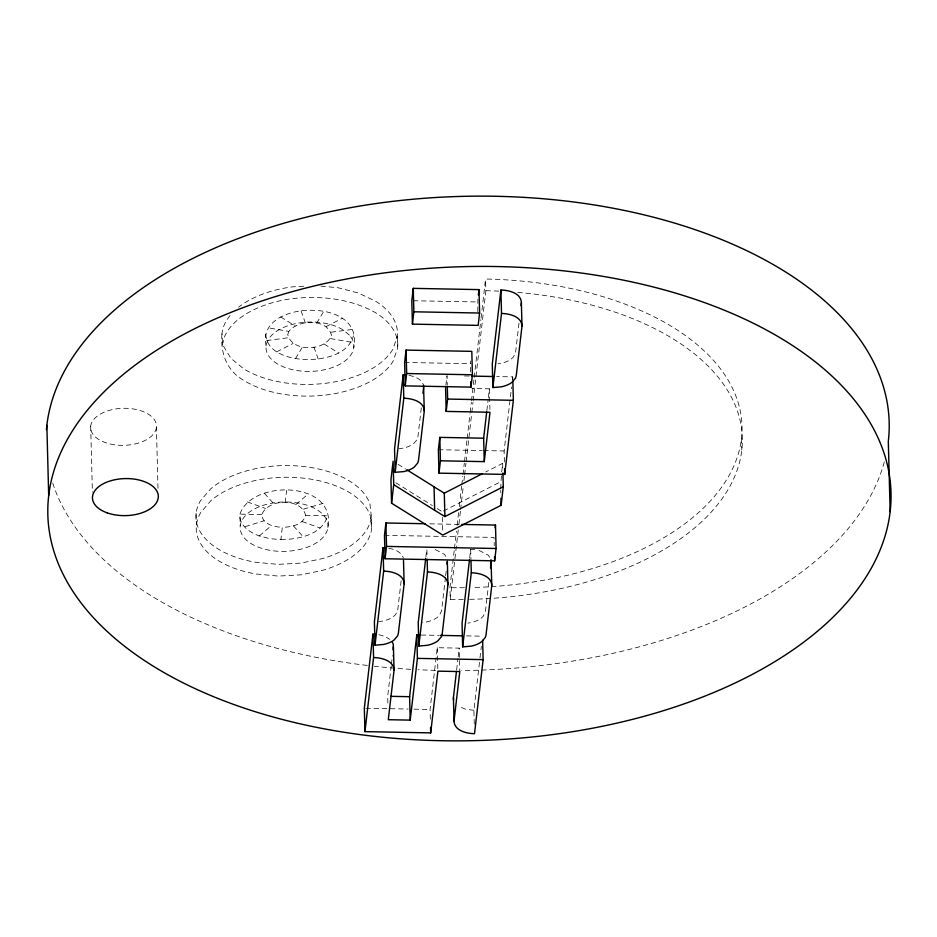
<?xml version="1.0" encoding="UTF-8"?>
<svg xmlns="http://www.w3.org/2000/svg" width="937" height="937" viewBox="0 0 937 937"><rect width="100%" height="100%" fill="white"/><g stroke="black" fill="none" stroke-linecap="round" stroke-linejoin="round"><path stroke-width="0.7" stroke-dasharray="4.68 3.51" d="M327.88 527.519A43.934 24.69 -1.5 0 0 264.632 504.879A43.934 24.69 -1.5 0 0 259.643 547.653A43.934 24.69 -1.5 0 0 327.88 527.519C336.969 480.704 251.608 479.17 239.919 514.132A43.934 24.69 -1.5 0 0 259.338 535.941L269.622 538.611L280.866 539.665L282.306 527.32C290.985 527.168 302.92 525.025 305.661 515.385C301.445 497.582 268.181 498.425 261.833 514.554C262.255 524.333 274.354 527.004 282.306 527.32M285.188 502.619L286.628 490.274M391.244 665.774L387.684 696.273L387.906 704.542M391.408 664.321L392.427 655.595M401.141 580.788L397.757 609.835L395.613 614.602L393.388 616.663A22.23 12.497 -1.5 0 1 382.94 621.032L378.806 621.629M421.287 407.9L417.902 436.958L417.211 439.453L413.533 443.787A22.23 12.497 -1.5 0 1 403.086 448.155L398.951 448.753M425.843 557.234L426.698 549.96M445.883 385.236L447.008 375.632L447.265 385.283M430.329 719.101L430.071 709.461L437.263 647.713L459.177 648.135L459.47 659.156M445.473 577.262L441.585 610.666L439.441 615.445L437.216 617.495A22.23 12.497 -1.5 0 1 426.768 621.875L422.634 622.461M445.649 575.81L446.317 569.989M470.573 371.966L470.679 360.956M477.811 311.611L477.87 299.219M463.346 599.434A274.506 154.3 -1.5 0 1 450.24 599.375L449.924 587.722L454.269 550.042M454.445 548.59L456.448 531.197M457.115 525.399L458.626 512.363M459.294 506.566L461.636 486.268M461.8 484.827L462.808 476.125M462.972 474.672L464.319 463.089M464.483 461.636L466.989 439.898M467.153 438.446L469.999 413.814M470.175 412.362L471.346 402.219M471.51 400.767L474.017 379.028M474.181 377.576L480.88 319.611M481.044 318.158L485.565 279.027A274.506 154.3 -1.5 0 1 741.963 432.273A274.506 154.3 -1.5 0 1 471.838 587.569M450.228 599.434L458.263 529.873M458.931 524.076L460.442 511.028M460.606 509.576L463.276 486.397M463.956 480.599L464.447 476.242M464.623 474.801L465.958 463.206M466.122 461.754L471.651 413.931M471.815 412.479L472.986 402.336M473.15 400.884L485.87 290.739L485.565 279.027M456.635 669.92L457.994 658.301M458.158 656.849L459.177 648.135M469.671 558.065L470.69 549.351L475.106 549.656M486.853 410.605L488.212 398.986M488.376 397.534L489.395 388.82L471.861 388.48M474.263 724.078L473.899 710.293L479.826 659.449M479.99 657.997L481.349 646.366M488.798 582.451L485.413 611.51L483.269 616.277L481.044 618.326A22.23 12.497 -1.5 0 1 470.597 622.707L467.832 623.105M500.698 488.739L501.518 473.302M501.682 471.873L502.677 463.323L485.811 471.943M504.399 462L504.118 450.978L511.567 387.051M512.41 379.79L512.75 376.885L496.68 376.58M519.004 323.136L515.619 352.183L513.476 356.962L511.262 359.012A22.23 12.497 -1.5 0 1 500.803 363.38L498.051 363.779M266.12 345.87C259.936 319.564 292.039 309.339 312.513 310.299C334.919 310.615 359.094 320.887 353.776 347.533M288.842 331.393L287.729 334.579C291.934 352.382 325.198 351.539 331.546 335.411C327.329 318.193 298.598 319.271 288.842 331.393L268.052 327.798M265.815 334.158C266.647 353.717 290.857 359.058 306.762 359.691C324.12 359.398 347.99 355.1 353.46 335.821M320.899 286.113L337.882 287.718L358.449 293.047L375.69 301.245A87.867 49.38 -1.5 0 1 397.288 336.652L392.814 349.384A87.867 49.38 -1.5 0 1 243.585 368.745L230.853 358.25L223.486 346.163L221.987 333.326A87.867 49.38 -1.5 0 1 231.334 314.012M397.288 336.652L397.593 348.377L393.118 361.096A87.867 49.38 -1.5 0 1 243.901 380.457C226.262 370.63 220.277 352.453 221.987 333.326M295.518 358.637L302.581 346.807M316.694 323.171L323.757 311.353M280.866 539.665C298.235 539.372 322.105 535.074 327.575 515.807L305.661 515.385M259.338 535.941L271.543 525.458M295.951 504.481L308.156 493.998M276.614 351.867L293.129 343.434M326.146 326.556L342.661 318.111M443.435 511.016L500.522 481.841M245.049 526.688L264.047 520.785M303.447 509.154L323.136 503.345M266.565 340.576L288.104 337.788M331.171 332.202L352.71 329.402M303.658 286.242L292.508 286.851A87.867 49.38 -1.5 0 0 238.619 307.195M413.276 300.742L477.554 301.96M404.62 362.455L470.362 363.697M464.541 375.971L470.386 376.077M438.375 449.725L482.204 450.556M483.656 450.58L504.118 450.978M261.833 514.554L239.919 514.132L240.223 525.844M429.743 523.818L460.418 524.404M384.475 535.332L494.045 537.416L494.256 545.685M421.17 635.04L438.703 635.368M466.462 635.895L482.532 636.2M365.793 708.231L408.157 709.04M414.002 709.157L430.071 709.461M473.899 710.293L465.619 709.239L458.907 706.428M330.433 338.585L351.223 342.192M408.93 375.374C414.728 376.369 421.556 379.063 423.547 385.13M388.785 548.25C394.582 549.258 401.411 551.94 403.402 558.007M378.712 634.689L384.955 636.41L389.815 639.397M479.1 550.429L488.388 555.278L491.047 559.682M435.272 549.586L444.56 554.446L447.23 558.85M247.227 501.904L265.487 508.44M302.007 521.499L320.267 528.035M280.678 316.94L295.155 325.971M324.12 344.02L338.597 353.05M398.073 464.33L405.522 468.98M395.824 482.801L432.39 505.593M437.263 508.639L442.135 511.672M264.328 493.167L274.037 504.071M293.457 525.868L303.166 536.772M301.07 310.92L305.357 322.96M313.918 347.03L318.205 359.058M371.403 516.638L369.904 503.79A87.867 49.38 -1.5 0 0 300.894 466.216A87.867 49.38 -1.5 0 0 210.72 488.833L200.577 500.581A87.867 49.38 -1.5 0 0 255.496 562.247L277.996 564.367L300.871 563.114L322.586 558.581A87.867 49.38 -1.5 0 0 371.403 516.638L371.708 528.351A87.867 49.38 -1.5 0 1 322.89 570.293L301.175 574.826L278.301 576.079L255.813 573.959A87.867 49.38 -1.5 0 1 200.881 512.293L211.024 500.545A87.867 49.38 -1.5 0 1 301.199 477.929A87.867 49.38 -1.5 0 1 370.209 515.514L371.708 528.351M741.518 438.387L741.823 450.1M512.75 376.885L512.82 379.637M502.677 463.323L502.782 467.458M500.733 490.11L500.803 492.874M489.395 388.82L489.934 409.492M470.69 549.351L470.948 558.991M459.505 660.538L459.798 671.56M442.276 517.189L442.674 532.345M437.263 647.713L437.884 671.15M426.897 549.89L427.12 558.159M196.091 513.3L196.407 525.013M156.42 427.436A32.947 18.517 -1.5 0 1 105.237 442.545A32.947 18.517 -1.5 0 1 108.985 410.465A32.947 18.517 -1.5 0 1 156.42 427.436L158.025 489.114M90.678 426.194L92.4 492.171M464.494 587.71A274.506 154.3 -1.5 0 1 449.936 587.663M517.704 292.379A274.506 154.3 -1.5 0 1 741.272 453.848A274.506 154.3 -1.5 0 1 469.203 599.352M485.87 290.716A274.506 154.3 -1.5 0 1 498.882 291.138M884.317 461.941A421.732 237.049 -1.5 0 1 461.601 670.552M435.6 670.353A421.732 237.049 -1.5 0 1 418.089 669.709M410.793 669.323A421.732 237.049 -1.5 0 1 396.187 668.315M394.735 668.198A421.732 237.049 -1.5 0 1 374.413 666.277M367.222 665.446A421.732 237.049 -1.5 0 1 52.613 482.801M222.292 345.039A87.867 49.38 -1.5 0 1 292.812 298.563C321.145 295.542 350.918 298.598 375.995 312.958A87.867 49.38 -1.5 0 1 397.593 348.377M349.337 335.083L342.965 329.836A43.934 24.69 -1.5 0 0 269.751 337.472A43.934 24.69 -1.5 0 0 310.897 371.38A43.934 24.69 -1.5 0 0 349.337 335.083"/><path stroke-width="1.41" d="M375.175 634.279L372.961 634.115L364.329 708.208L364.95 731.633L430.68 732.886L437.884 671.15L459.798 671.56L454.035 720.951C454.269 730.719 466.603 733.542 474.509 733.718L483.141 659.625L482.637 640.334M385.248 547.84L383.034 547.677L374.402 621.77L375.023 645.195L383.549 644.469A22.23 12.497 -1.5 0 0 394.008 640.088L397.686 635.754L398.366 633.26L404.128 583.868L403.507 560.443M425.363 523.736L385.915 522.987L384.475 535.332L385.095 558.757L494.654 560.841L496.095 548.496L495.486 525.06L461.882 524.427M405.393 374.952L403.179 374.8L394.547 448.893L395.156 472.318L403.695 471.592A22.23 12.497 -1.5 0 0 414.142 467.212L417.832 462.878L418.511 460.383L424.274 410.992L423.547 385.13M406.061 350.098L404.62 362.455L405.229 385.88L470.971 387.133L472.412 374.777L471.803 351.352L406.061 350.098L406.67 373.535L405.229 385.88M413.252 288.362L411.811 300.707L412.432 324.132L478.163 325.385L479.603 313.04L478.994 289.615L413.252 288.362L413.861 311.787L412.432 324.132M364.95 731.633L373.582 657.551L372.961 634.115M375.023 645.195L383.655 571.101L383.034 547.677M385.095 558.757L386.524 546.412L385.915 522.987M391.561 503.192L393.727 484.663L393.107 461.238L390.952 479.767L391.561 503.192L442.756 535.097L501.131 505.277L503.286 486.748L502.923 472.974M395.156 472.318L403.8 398.225L403.179 374.8M393.107 649.786L393.329 644.457L392.404 642.173M422.974 393.376L423.653 387.567M393.435 646.881L394.055 670.306L388.293 719.71L410.207 720.12L417.41 658.383L416.789 634.946L419.717 635.005M410.207 720.12L409.598 696.695L416.789 634.946M425.679 558.686L418.23 622.601L418.839 646.026L427.377 645.3A22.23 12.497 -1.5 0 0 437.825 640.92L441.503 636.598L442.194 634.103L447.956 584.7L447.336 561.275L446.996 564.179M503.286 486.748L444.911 516.58L434.663 510.29L434.054 486.772L406.763 469.753M486.69 412.057L483.644 438.211L439.816 437.38L438.375 449.725L438.984 473.15L504.727 474.403L513.359 400.31L512.855 381.019M418.839 646.026L427.483 571.945L427.155 559.541M434.663 510.29L393.727 484.663M438.984 473.15L440.425 460.805L439.816 437.38M440.425 460.805L484.253 461.636L490.004 412.245L446.188 411.413L447.617 399.057L447.3 386.653M478.35 295.096L478.994 289.615M454.035 720.951L453.426 697.526L456.471 671.372M469.507 559.518L462.058 623.433L462.667 646.87L471.206 646.132A22.23 12.497 -1.5 0 0 481.653 641.751L485.331 637.429L486.022 634.935L491.773 585.543L491.047 559.682M500.908 290.025L492.276 364.118L492.885 387.543L501.424 386.817A22.23 12.497 -1.5 0 0 511.871 382.437L515.549 378.115L516.24 375.62L521.991 326.217L521.382 302.792C521.136 293.035 508.826 290.189 500.908 290.025L501.518 313.45L492.885 387.543M462.667 646.87L471.299 572.776L470.983 560.373M490.484 567.927L491.164 562.106M495.158 527.812L495.486 525.06M521.042 305.696L521.382 302.792M434.042 486.865L444.29 493.155L481.923 473.935M413.861 311.787L479.603 313.04M406.67 373.535L472.412 374.777M471.838 376.1L493.752 376.522M447.617 399.057L513.359 400.31M386.524 546.412L496.095 548.496M440.167 635.391L462.082 635.813M417.41 658.383L483.141 659.625M390.612 696.332L409.598 696.695M501.518 313.45C509.435 313.626 521.745 316.46 521.991 326.217M403.8 398.225C411.706 398.389 424.028 401.235 424.274 410.992M471.299 572.776C479.217 572.94 491.538 575.786 491.773 585.543M427.483 571.945C435.389 572.109 447.71 574.943 447.956 584.7M383.655 571.101C391.572 571.277 403.882 574.112 404.128 583.868M373.582 657.551C381.5 657.715 393.809 660.55 394.055 670.306M453.426 697.526L453.543 699.998M890.15 511.637A421.732 237.049 -1.5 0 0 282.986 294.312A421.732 237.049 -1.5 0 0 235.128 704.964A421.732 237.049 -1.5 0 0 890.15 511.637L888.311 441.362A421.732 237.049 -1.5 0 0 491.398 196.208A421.732 237.049 -1.5 0 0 46.417 429.65M504.586 468.887L504.727 474.403M500.944 498.379L501.131 505.277M494.549 556.707L494.654 560.841M483.644 438.211L484.253 461.636M470.831 381.617L470.971 387.133M445.567 387.977L446.188 411.413M444.29 493.155L444.911 516.58M430.54 727.37L430.68 732.886M46.85 425.363L48.689 495.638M107.087 512.832A32.947 18.517 -1.5 0 0 158.259 497.723A32.947 18.517 -1.5 0 0 110.824 480.751A32.947 18.517 -1.5 0 0 107.087 512.832"/></g></svg>
